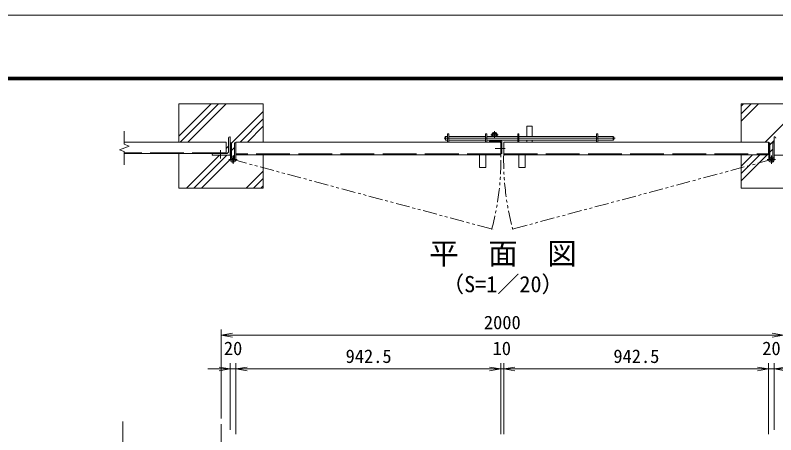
# Model space of a CAD drawing. Units: millimetres, scale not verified. Extents: x -4200 to 4200, y -2970 to 2970.
# Drawn here: x -491 to 2215, y 1479 to 2970 of the extents above; entities that cross this region are included whole.
import ezdxf
from ezdxf.enums import TextEntityAlignment as Align

# ---------------------------------------------------------------- set-up
doc = ezdxf.new("R2010")
doc.units = ezdxf.units.MM
doc.header["$LTSCALE"] = 20
for name, pattern in [('DASHED', [7.5, 6, -1.5]), ('USER1', [50.8, 31.75, -6.35, 6.35, -6.35]), ('USER2', [5, 2.5, -0.5, 0.5, -0.5, 0.5, -0.5])]:
    doc.linetypes.add(name, pattern=pattern)
doc.layers.add('0-0_D-TTL-TXT', color=7, linetype='Continuous')
for name, color, linetype, lineweight in [('0-1_D-STR3', 3, 'Continuous', 13), ('0-2_D-BMK', 2, 'USER1', 13), ('0-3_D-STR1', 1, 'Continuous', 18), ('0-4_D-STR4', 7, 'Continuous', 9), ('0-6_D-STR-DIM', 7, 'Continuous', 9), ('0-7_0', 7, 'Continuous', 9), ('0-8_D-DCR-HCH', 7, 'Continuous', 9), ('0-B_D-TTL', 7, 'Continuous', 9)]:
    doc.layers.add(name, color=color, linetype=linetype, lineweight=lineweight)
doc.styles.add('ＭＳ ゴシック', font='')
doc.styles.get('ＭＳ ゴシック').set_extended_font_data('MS Gothic')

# ---------------------------------------------------------------- blocks, each defined once
blk = doc.blocks.new('_Open')
at = {"layer": '0-7_0'}
blk.add_line((-20, 3.33), (0, 0), dxfattribs=at)
blk.add_lwpolyline([(-20, -3.33), (0, 0), (-20, 0)], dxfattribs=at)

msp = doc.modelspace()

# ---------------------------------------------------------------- linework, layer by layer
at = {"layer": '0-1_D-STR3'}
for p, q in [((1329.07, 2575.35), (1329.07, 2539.35)), ((1329.07, 2575.35), (1348.07, 2575.35)), ((1348.07, 2575.35), (1348.07, 2539.35)), ((1046.99, 2518.85), (1046.99, 2548.35)), ((1051.49, 2548.35), (1046.99, 2548.35)), ((1051.49, 2518.85), (1051.49, 2548.35)), ((1182.49, 2518.85), (1182.49, 2548.35)), ((1182.49, 2548.35), (1186.99, 2548.35)), ((1186.99, 2548.35), (1186.99, 2518.85)), ((1296.99, 2548.35), (1296.99, 2518.85)), ((1301.49, 2548.35), (1296.99, 2548.35)), ((1301.49, 2518.85), (1301.49, 2548.35)), ((1577.49, 2518.85), (1577.49, 2548.35)), ((1577.49, 2548.35), (1581.99, 2548.35)), ((1581.99, 2518.85), (1581.99, 2548.35)), ((274.79, 2456.65), (274.79, 2516.35)), ((289.69, 2456.65), (289.69, 2516.35)), ((289.69, 2516.35), (294.19, 2516.35)), ((294.19, 2456.65), (294.19, 2516.35)), ((1038.57, 2537.35), (1040.57, 2539.35)), ((1038.57, 2537.35), (1038.57, 2528.35)), ((1038.57, 2528.35), (1040.57, 2526.35)), ((1040.57, 2526.35), (1040.57, 2539.35)), ((1040.57, 2539.35), (1046.99, 2539.35)), ((1040.57, 2526.35), (1046.99, 2526.35)), ((1051.49, 2539.35), (1182.49, 2539.35)), ((1051.49, 2526.35), (1182.49, 2526.35)), ((1186.99, 2539.35), (1296.99, 2539.35)), ((1186.99, 2526.35), (1296.99, 2526.35)), ((1232.99, 2518.85), (1198.99, 2518.85)), ((1199.49, 2525.85), (1199.49, 2522.85)), ((1229.49, 2525.85), (1199.49, 2525.85)), ((1229.49, 2522.85), (1199.49, 2522.85)), ((1199.99, 2525.85), (1199.99, 2526.35)), ((1228.99, 2526.35), (1228.99, 2525.85)), ((1229.49, 2525.85), (1229.49, 2522.85)), ((1240.99, 2477.85), (1240.99, 2522.85)), ((1301.49, 2539.35), (1577.49, 2539.35)), ((1301.49, 2526.35), (1577.49, 2526.35)), ((1329.07, 2518.85), (1329.07, 2526.35)), ((1348.07, 2518.85), (1348.07, 2526.35)), ((1581.99, 2539.35), (1636.57, 2539.35)), ((1581.99, 2526.35), (1636.57, 2526.35)), ((1636.57, 2539.35), (1636.57, 2526.35)), ((1636.57, 2539.35), (1638.57, 2537.35)), ((1638.57, 2528.35), (1636.57, 2526.35)), ((1638.57, 2537.35), (1638.57, 2528.35)), ((2189.79, 2456.65), (2189.79, 2516.35)), ((2194.29, 2516.35), (2189.79, 2516.35)), ((2194.29, 2456.65), (2194.29, 2516.35)), ((2209.19, 2456.65), (2209.19, 2516.35)), ((1236.99, 2514.85), (1236.99, 2480.85)), ((289.69, 2464.84), (287.28, 2461.04)), ((1160.99, 2473.85), (1160.99, 2428.85)), ((1182.99, 2473.85), (1182.99, 2428.85)), ((1240.99, 2477.85), (1239.99, 2477.85)), ((1300.99, 2473.85), (1300.99, 2428.85)), ((1322.99, 2473.85), (1322.99, 2428.85)), ((2194.29, 2464.84), (2196.7, 2461.04)), ((1182.99, 2428.85), (1160.99, 2428.85)), ((1300.99, 2428.85), (1322.99, 2428.85))]:
    msp.add_line(p, q, dxfattribs=at)
for points in [[(279.29, 2464.84), (279.29, 2516.35), (274.79, 2516.35)], [(1240.99, 2522.85), (1195.99, 2522.85), (1195.99, 2521.85)], [(2204.69, 2464.84), (2204.69, 2516.35), (2209.19, 2516.35)]]:
    msp.add_lwpolyline(points, dxfattribs=at)
for centre, radius, start, end in [((1214.49, 2544.75), 9.55, 325.56727, 214.43273), ((1214.49, 2544.75), 8.35, 319.70684, 220.29317), ((1214.49, 2544.75), 8.1, 318.19015, 221.80986), ((1214.49, 2544.75), 6.5, 303.82287, 236.17714), ((1198.99, 2521.85), 3, 180, 270.00011), ((1232.99, 2514.85), 4, 0.00001, 90.00011), ((284.49, 2456.65), 9.7, 57.58265, 0), ((1239.99, 2480.85), 3, 180, 270), ((2199.49, 2456.65), 9.7, 180, 122.41735), ((284.49, 2456.65), 5.2, 57.58265, 0), ((2199.49, 2456.65), 5.2, 180, 122.41735)]:
    msp.add_arc(centre, radius, start, end, dxfattribs=at)
at = {"layer": '0-2_D-BMK'}
for p, q in [((1201.17, 2544.75), (1227.81, 2544.75)), ((1214.49, 2558.08), (1214.49, 2531.43)), ((1035.15, 2532.85), (1643.9, 2532.85)), ((239.49, 2489.85), (239.49, 2460.85)), ((1217.13, 2496.35), (1251.74, 2496.35)), ((284.49, 2441.79), (284.49, 2471.52)), ((2199.49, 2441.79), (2199.49, 2471.52)), ((299.35, 2456.65), (269.63, 2456.65)), ((2184.63, 2456.65), (2214.35, 2456.65)), ((241.99, 1516.37), (241.99, -833.63))]:
    msp.add_line(p, q, dxfattribs=at)
at = {"layer": '0-2_D-BMK', "linetype": 'USER2'}
for p, q in [((284.49, 2456.65), (1211.93, 2208.15)), ((2199.49, 2456.65), (1272.05, 2208.15))]:
    msp.add_line(p, q, dxfattribs=at)
for centre, start, end in [((276.99, 2456.65), 345, 1.02644), ((2206.99, 2456.65), 178.97356, 195)]:
    msp.add_arc(centre, 960.15, start, end, dxfattribs=at)
at = {"layer": '0-3_D-STR1'}
for p, q in [((259.49, 2518.35), (-102.51, 2518.35)), ((268.49, 2533.35), (268.49, 2486.85)), ((274.49, 2537.35), (272.49, 2537.35)), ((274.49, 2472.35), (274.49, 2537.35)), ((1236.99, 2518.85), (294.49, 2518.85)), ((294.49, 2518.85), (294.49, 2478.85)), ((1236.99, 2518.85), (1236.99, 2478.85)), ((1246.99, 2518.85), (2189.49, 2518.85)), ((1246.99, 2518.85), (1246.99, 2478.85)), ((2189.49, 2518.85), (2189.49, 2478.85)), ((2209.49, 2472.35), (2209.49, 2537.35)), ((2209.49, 2537.35), (2211.49, 2537.35)), ((209.49, 2474.35), (209.49, 2472.35)), ((209.49, 2472.35), (274.49, 2472.35)), ((259.99, 2478.35), (213.49, 2478.35)), ((1231.99, 2473.85), (299.49, 2473.85)), ((1251.99, 2473.85), (2184.49, 2473.85)), ((2274.49, 2472.35), (2209.49, 2472.35))]:
    msp.add_line(p, q, dxfattribs=at)
at = {"layer": '0-3_D-STR1', "linetype": 'DASHED'}
for p, q in [((259.49, 2481.35), (-102.51, 2481.35)), ((1236.89, 2477.85), (294.59, 2477.85)), ((1247.09, 2477.85), (2189.39, 2477.85))]:
    msp.add_line(p, q, dxfattribs=at)
at = {"layer": '0-3_D-STR1'}
msp.add_lwpolyline([(259.49, 2518.35), (259.49, 2478.35), (-102.51, 2478.35)], dxfattribs=at)
for centre, radius, start, end in [((272.49, 2533.35), 4, 90, 180), ((2211.49, 2533.35), 4, 360, 90), ((213.49, 2474.35), 4, 90, 180), ((259.99, 2486.85), 8.5, 270, 0)]:
    msp.add_arc(centre, radius, start, end, dxfattribs=at)
at = {"layer": '0-3_D-STR1', "linetype": 'DASHED'}
for centre, start, end in [((299.49, 2478.85), 180, 270), ((1231.99, 2478.85), 270, 0), ((1251.99, 2478.85), 180, 270), ((2184.49, 2478.85), 270, 0)]:
    msp.add_arc(centre, 5, start, end, dxfattribs=at)
at = {"layer": '0-4_D-STR4'}
for points in [[(391.99, 2518.85), (391.99, 2654.85), (91.99, 2654.85), (91.99, 2518.35)], [(2391.99, 2518.35), (2391.99, 2654.85), (2091.99, 2654.85), (2091.99, 2518.85)], [(91.99, 2478.35), (91.99, 2354.85), (391.99, 2354.85), (391.99, 2473.85)], [(2091.99, 2473.85), (2091.99, 2354.85), (2391.99, 2354.85), (2391.99, 2478.35)]]:
    msp.add_lwpolyline(points, dxfattribs=at)
at = {"layer": '0-6_D-STR-DIM'}
for p, q in [((-102.51, 2558.35), (-102.51, 2511.18)), ((-120.13, 2491.94), (-84.89, 2504.77)), ((-102.51, 2485.53), (-120.13, 2491.94)), ((-84.89, 2504.77), (-102.51, 2511.18)), ((-102.51, 2485.53), (-102.51, 2438.35)), ((241.99, 1536.37), (241.99, 1852.86)), ((281.99, 1832.86), (2201.99, 1832.86)), ((274.49, 1496.37), (274.49, 1732.86)), ((294.49, 1481.37), (294.49, 1732.86)), ((294.49, 1481.37), (294.49, 1732.86)), ((1236.99, 1481.37), (1236.99, 1732.86)), ((1236.99, 1481.37), (1236.99, 1732.86)), ((1246.99, 1481.37), (1246.99, 1732.86)), ((1246.99, 1481.37), (1246.99, 1732.86)), ((2189.49, 1481.37), (2189.49, 1732.86)), ((2189.49, 1481.37), (2189.49, 1732.86)), ((2209.49, 1496.37), (2209.49, 1732.86)), ((234.49, 1712.86), (194.49, 1712.86)), ((274.49, 1712.86), (294.49, 1712.86)), ((334.49, 1712.86), (374.49, 1712.86)), ((334.49, 1712.86), (1196.99, 1712.86)), ((1196.99, 1712.86), (1156.99, 1712.86)), ((1236.99, 1712.86), (1246.99, 1712.86)), ((1286.99, 1712.86), (1326.99, 1712.86)), ((2149.49, 1712.86), (1286.99, 1712.86)), ((2149.49, 1712.86), (2109.49, 1712.86)), ((2209.49, 1712.86), (2189.49, 1712.86)), ((-108.01, 1525.82), (-108.01, 465.59))]:
    msp.add_line(p, q, dxfattribs=at)
at = {"layer": '0-8_D-DCR-HCH'}
for p, q in [((91.99, 2540.39), (206.46, 2654.85)), ((96.47, 2518.35), (232.97, 2654.85)), ((122.99, 2518.35), (259.49, 2654.85)), ((2091.99, 2593.17), (2153.68, 2654.85)), ((2091.99, 2619.68), (2127.16, 2654.85)), ((2091.99, 2646.2), (2100.64, 2654.85)), ((2176.78, 2518.85), (2312.78, 2654.85)), ((279.29, 2515.56), (391.99, 2628.26)), ((309.1, 2518.85), (391.99, 2601.74)), ((335.62, 2518.85), (391.99, 2575.22)), ((2194.29, 2509.85), (2209.49, 2525.05)), ((259.49, 2495.76), (268.49, 2504.76)), ((279.29, 2489.04), (289.69, 2499.44)), ((2194.29, 2483.34), (2204.69, 2493.74)), ((118.59, 2354.85), (236.09, 2472.35)), ((145.1, 2354.85), (262.6, 2472.35)), ((283.01, 2466.24), (289.69, 2472.92)), ((2091.99, 2381.04), (2184.81, 2473.85)), ((2091.99, 2407.55), (2158.29, 2473.85)), ((2091.99, 2434.07), (2131.78, 2473.85)), ((171.62, 2354.85), (274.91, 2458.14)), ((330.72, 2354.85), (391.99, 2416.13)), ((357.24, 2354.85), (391.99, 2389.61)), ((383.75, 2354.85), (391.99, 2363.09))]:
    msp.add_line(p, q, dxfattribs=at)
at = {"layer": '0-B_D-TTL', "color": 2, "lineweight": 18}
msp.add_lwpolyline([(-4200, 2970), (4200, 2970), (4200, -2970), (-4200, -2970)], close=True, dxfattribs=at)
at = {"layer": '0-B_D-TTL'}
for points in [[(-3930, 2750), (3930, 2750), (3930, -2750), (-3930, -2750)], [(-3927.5, 2747.5), (3927.5, 2747.5), (3927.5, -2747.5), (-3927.5, -2747.5)], [(-3925, 2745), (3925, 2745), (3925, -2745), (-3925, -2745)], [(-3922.5, 2742.5), (3922.5, 2742.5), (3922.5, -2742.5), (-3922.5, -2742.5)], [(-3920, 2740), (3920, 2740), (3920, -2740), (-3920, -2740)]]:
    msp.add_lwpolyline(points, close=True, dxfattribs=at)

# ---------------------------------------------------------------- block references
at = {"layer": '0-6_D-STR-DIM', "xscale": 2, "yscale": 2, "rotation": 180}
for p in [(241.99, 1832.86), (294.49, 1712.86), (294.49, 1712.86), (1246.99, 1712.86), (1246.99, 1712.86), (2209.49, 1712.86)]:
    msp.add_blockref('_Open', p, dxfattribs=at)
at = {"layer": '0-6_D-STR-DIM', "xscale": 2, "yscale": 2}
for p in [(2241.99, 1832.86), (274.49, 1712.86), (1236.99, 1712.86), (1236.99, 1712.86), (2189.49, 1712.86), (2189.49, 1712.86)]:
    msp.add_blockref('_Open', p, dxfattribs=at)

# ---------------------------------------------------------------- texts
at = {"layer": '0-0_D-TTL-TXT', "style": 'ＭＳ ゴシック'}
for s, height, p in [('平\u3000面\u3000図', 76.98, (982.09, 2061.33)), ('（S=1／20）', 57.77, (1027.57, 1968.13))]:
    msp.add_text(s, height=height, dxfattribs=at).set_placement(p, align=Align.BOTTOM_LEFT)
at = {"layer": '0-6_D-STR-DIM', "style": 'ＭＳ ゴシック'}
for s, p in [('2000', (1176.74, 1839.61)), ('20', (251.74, 1747.61)), ('10', (1207.59, 1747.61)), ('20', (2166.74, 1747.61)), ('942.5', (684.77, 1719.61)), ('942.5', (1637.27, 1719.61))]:
    msp.add_text(s, height=48.09, dxfattribs=at).set_placement(p, align=Align.BOTTOM_LEFT)

doc.saveas('drawing.dxf')
